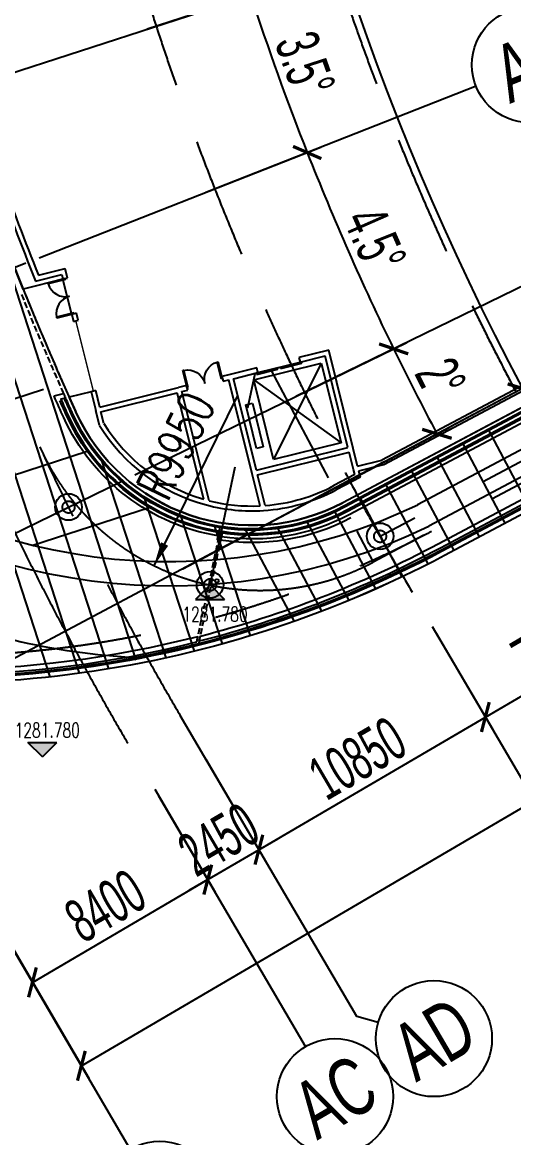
# Model space of a CAD drawing. Extents: x 36903891 to 38126251, y 2073392 to 2924740.
# Drawn here: x 36994246 to 37014557, y 2204471 to 2250604 of the extents above; entities that cross this region are included whole.
import ezdxf
from ezdxf.enums import TextEntityAlignment as Align
from ezdxf.xclip import XClip

# ---------------------------------------------------------------- set-up
doc = ezdxf.new("R2010")
doc.units = 0
doc.header["$LTSCALE"] = 1000
doc.header["$XCLIPFRAME"] = 0
for name, pattern in [('__DASH', [0.35, 0.25, -0.1]), ('CENTER', [2, 1.25, -0.25, 0.25, -0.25]), ('CENTER2', [28.575, 19.05, -3.175, 3.175, -3.175]), ('DASH', [0.35, 0.25, -0.1]), ('HIDDEN', [0.375, 0.25, -0.125])]:
    doc.linetypes.add(name, pattern=pattern)
doc.layers.get('0').update_dxf_attribs({"color": 8})
doc.layers.get('Defpoints').update_dxf_attribs({"color": 8})
for name, color, linetype in [('#幕墙线-平面', 8, 'Continuous'), ('#文字', 8, 'Continuous'), ('#标注', 8, 'Continuous'), ('#虚线', 8, 'HIDDEN'), ('#轴线', 8, 'CENTER2'), ('1-WIN-1', 8, 'Continuous'), ('A-AL-E', 8, 'Continuous'), ('A-COLS-PLAN-C', 8, 'DASH'), ('A-DETL-ALUM', 8, 'Continuous'), ('A-DIMS-ELEV', 8, 'Continuous'), ('A-FLOR', 8, 'Continuous'), ('A-FLOR-UNDR', 8, '__DASH'), ('A-GRID', 8, 'CENTER'), ('A-STRS-HRAL', 8, 'Continuous'), ('DIM', 8, 'Continuous'), ('周边建筑', 8, 'Continuous'), ('水-雨水-压力流-标识', 8, 'Continuous')]:
    doc.layers.add(name, color=color, linetype=linetype)
doc.styles.add('#文字', font='jrs.shx', dxfattribs={"width": 0.7, "bigfont": 'hztxt.shx'})
doc.styles.add('_TCH_DIM', font='SIMPLEX', dxfattribs={"bigfont": 'GBCBIG'})
doc.styles.add('JHZX', font='jrs.shx', dxfattribs={"width": 0.6, "bigfont": 'jhz.shx'})
doc.dimstyles.new('JZBZ-600', dxfattribs={"dimscale": 600, "dimtxt": 3, "dimasz": 1.5, "dimexe": 1, "dimexo": 1, "dimgap": 0.5, "dimtad": 1, "dimdec": 0, "dimdsep": 46, "dimtxsty": 'JHZX', "dimblk1": 'ARCHTICK', "dimblk2": 'ARCHTICK', "dimsah": 1, "dimcen": 0, "dimclrd": 1, "dimclre": 1, "dimclrt": 2, "dimadec": 1, "dimazin": 2, "dimtfac": 1, "dimtdec": 0, "dimtix": 1, "dimtmove": 0, "dimatfit": 3, "dimfxl": 1, "dimtolj": 1, "dimlwd": -1, "dimlwe": -1, "dimarcsym": 1})

# ---------------------------------------------------------------- blocks, each defined once
blk = doc.blocks.new('_ARCHTICK')
at = {"color": 0, "linetype": 'ByBlock', "const_width": 0.15}
blk.add_lwpolyline([(-0.5, -0.5), (0.5, 0.5)], dxfattribs=at)
blk = doc.blocks.new('*D129')
at = {"layer": '#标注', "transparency": 16777216}
for p, q in [((36669159, 2850910), (36671655, 2846650)), ((36664105, 2842920), (36671352, 2847167)), ((36661912, 2846662), (36664408, 2842402))]:
    blk.add_line(p, q, dxfattribs=at)
at = {"layer": 'Defpoints', "color": 0, "transparency": 16777216}
for p in [(36668855, 2851427), (36661608, 2847180), (36671352, 2847167)]:
    blk.add_point(p, dxfattribs=at)
at = {"layer": '#标注', "transparency": 16777216, "xscale": 900, "yscale": 900, "zscale": 900}
for p, rotation in [((36671352, 2847167), 30.37400968452264), ((36664105, 2842920), 210.3740096845227)]:
    blk.add_blockref('_ARCHTICK', p, dxfattribs=dict(at, rotation=rotation))
at = {"layer": '#标注', "transparency": 16777216, "insert": (36667122, 2846079), "char_height": 1800, "attachment_point": 5, "rotation": 30.374, "style": 'JHZX'}
blk.add_mtext('\\A1;8400', dxfattribs=at)
blk = doc.blocks.new('*D130')
at = {"layer": '#标注', "transparency": 16777216}
for p, q in [((36671272, 2852148), (36673769, 2847889)), ((36669159, 2850910), (36671655, 2846650)), ((36673466, 2848406), (36674242, 2848861)), ((36671352, 2847167), (36673466, 2848406)), ((36671352, 2847167), (36670575, 2846712))]:
    blk.add_line(p, q, dxfattribs=at)
at = {"layer": 'Defpoints', "color": 0, "transparency": 16777216}
for p in [(36670969, 2852666), (36668855, 2851427), (36673466, 2848406)]:
    blk.add_point(p, dxfattribs=at)
at = {"layer": '#标注', "transparency": 16777216, "xscale": 900, "yscale": 900, "zscale": 900}
for p, rotation in [((36673466, 2848406), 210.374009684523), ((36671352, 2847167), 30.37400968452305)]:
    blk.add_blockref('_ARCHTICK', p, dxfattribs=dict(at, rotation=rotation))
at = {"layer": '#标注', "transparency": 16777216, "insert": (36671802, 2848822), "char_height": 1800, "attachment_point": 5, "rotation": 30.374, "style": 'JHZX'}
blk.add_mtext('\\A1;2450', dxfattribs=at)
blk = doc.blocks.new('*D131')
at = {"layer": '#标注', "transparency": 16777216}
for p, q in [((36680633, 2857635), (36683130, 2853375)), ((36673466, 2848406), (36682826, 2853893)), ((36671272, 2852148), (36673769, 2847889))]:
    blk.add_line(p, q, dxfattribs=at)
at = {"layer": 'Defpoints', "color": 0, "transparency": 16777216}
for p in [(36680330, 2858152), (36682826, 2853893), (36670969, 2852666)]:
    blk.add_point(p, dxfattribs=at)
at = {"layer": '#标注', "transparency": 16777216, "xscale": 900, "yscale": 900, "zscale": 900}
for p, rotation in [((36682826, 2853893), 30.37400968451528), ((36673466, 2848406), 210.3740096845153)]:
    blk.add_blockref('_ARCHTICK', p, dxfattribs=dict(at, rotation=rotation))
at = {"layer": '#标注', "transparency": 16777216, "insert": (36677539, 2852185), "char_height": 1800, "attachment_point": 5, "rotation": 30.374, "style": 'JHZX'}
blk.add_mtext('\\A1;10850', dxfattribs=at)
blk = doc.blocks.new('*D132')
at = {"layer": '#标注', "transparency": 16777216}
for p, q in [((36687363, 2861579), (36689859, 2857319)), ((36680633, 2857635), (36683130, 2853375)), ((36682826, 2853893), (36689556, 2857837))]:
    blk.add_line(p, q, dxfattribs=at)
at = {"layer": 'Defpoints', "color": 0, "transparency": 16777216}
for p in [(36687059, 2862096), (36680330, 2858152), (36689556, 2857837)]:
    blk.add_point(p, dxfattribs=at)
at = {"layer": '#标注', "transparency": 16777216, "xscale": 900, "yscale": 900, "zscale": 900}
for p, rotation in [((36689556, 2857837), 30.37400968452179), ((36682826, 2853893), 210.3740096845218)]:
    blk.add_blockref('_ARCHTICK', p, dxfattribs=dict(at, rotation=rotation))
at = {"layer": '#标注', "transparency": 16777216, "insert": (36685584, 2856900), "char_height": 1800, "attachment_point": 5, "rotation": 30.374, "style": 'JHZX'}
blk.add_mtext('\\A1;7800', dxfattribs=at)
blk = doc.blocks.new('*D134')
at = {"layer": '#标注', "transparency": 16777216}
for p, q in [((36703702, 3017080), (36713863, 3004073)), ((36670314, 2860018), (36684887, 2867766))]:
    blk.add_line(p, q, dxfattribs=at)
blk.add_arc((36780593, 2918654), 108993, 127.99706, 208, dxfattribs=at)
at = {"layer": 'Defpoints', "color": 0, "transparency": 16777216}
for p in [(36703333, 3017553), (36682082, 2965294), (36780593, 2918654), (36669784, 2859736)]:
    blk.add_point(p, dxfattribs=at)
at = {"layer": '#标注', "transparency": 16777216, "xscale": 900, "yscale": 900, "zscale": 900}
for p, rotation in [((36713494, 3004546), 37.99705879158983), ((36684357, 2867485), 297.9999999999915)]:
    blk.add_blockref('_ARCHTICK', p, dxfattribs=dict(at, rotation=rotation))
at = {"layer": '#标注', "transparency": 16777216, "insert": (36672808, 2941567), "char_height": 1800, "attachment_point": 5, "rotation": 77.9985, "style": 'JHZX'}
blk.add_mtext('\\A1;80°', dxfattribs=at)
blk = doc.blocks.new('*D182')
at = {"layer": '#标注', "transparency": 16777216}
for p, q in [((36659677, 2887385), (36671779, 2890514)), ((36661812, 2880061), (36673700, 2883924))]:
    blk.add_line(p, q, dxfattribs=at)
blk.add_arc((36780593, 2918654), 112993, 194.4993, 197.99948, dxfattribs=at)
at = {"layer": 'Defpoints', "color": 0, "transparency": 16777216}
for p in [(36780593, 2918654), (36671797, 2888143), (36659096, 2887235), (36661241, 2879876)]:
    blk.add_point(p, dxfattribs=at)
at = {"layer": '#标注', "transparency": 16777216, "xscale": 900, "yscale": 900, "zscale": 900}
for p, rotation in [((36671198, 2890364), 104.4993024395314), ((36673129, 2883738), 287.9994813636687)]:
    blk.add_blockref('_ARCHTICK', p, dxfattribs=dict(at, rotation=rotation))
at = {"layer": '#标注', "transparency": 16777216, "insert": (36673265, 2887372), "char_height": 1800, "attachment_point": 5, "rotation": 286.2494, "style": 'JHZX'}
blk.add_mtext('\\A1;3.5°', dxfattribs=at)
blk = doc.blocks.new('*D183')
at = {"layer": '#标注', "transparency": 16777216}
for p, q in [((36661812, 2880061), (36673700, 2883924)), ((36664389, 2872881), (36676020, 2877462))]:
    blk.add_line(p, q, dxfattribs=at)
blk.add_arc((36780593, 2918654), 112993, 197.99948, 201.49966, dxfattribs=at)
at = {"layer": 'Defpoints', "color": 0, "transparency": 16777216}
for p in [(36780593, 2918654), (36673862, 2881557), (36661241, 2879876), (36663831, 2872661)]:
    blk.add_point(p, dxfattribs=at)
at = {"layer": '#标注', "transparency": 16777216, "xscale": 900, "yscale": 900, "zscale": 900}
for p, rotation in [((36673129, 2883738), 107.9994813637043), ((36675461, 2877242), 291.4996618949818)]:
    blk.add_blockref('_ARCHTICK', p, dxfattribs=dict(at, rotation=rotation))
at = {"layer": '#标注', "transparency": 16777216, "insert": (36675375, 2880878), "char_height": 1800, "attachment_point": 5, "rotation": 289.7496, "style": 'JHZX'}
blk.add_mtext('\\A1;3.5°', dxfattribs=at)
blk = doc.blocks.new('*D184')
at = {"layer": '#标注', "transparency": 16777216}
for p, q in [((36664389, 2872881), (36676020, 2877462)), ((36668339, 2863905), (36679574, 2869384))]:
    blk.add_line(p, q, dxfattribs=at)
blk.add_arc((36780593, 2918654), 112993, 201.49966, 205.99991, dxfattribs=at)
at = {"layer": 'Defpoints', "color": 0, "transparency": 16777216}
for p in [(36780593, 2918654), (36676582, 2874505), (36663831, 2872661), (36667800, 2863642)]:
    blk.add_point(p, dxfattribs=at)
at = {"layer": '#标注', "transparency": 16777216, "xscale": 900, "yscale": 900, "zscale": 900}
for p, rotation in [((36675461, 2877242), 111.4996618949311), ((36679035, 2869121), 295.999910768379)]:
    blk.add_blockref('_ARCHTICK', p, dxfattribs=dict(at, rotation=rotation))
at = {"layer": '#标注', "transparency": 16777216, "insert": (36678267, 2873630), "char_height": 1800, "attachment_point": 5, "rotation": 293.7498, "style": 'JHZX'}
blk.add_mtext('\\A1;4.5°', dxfattribs=at)
blk = doc.blocks.new('*D185')
at = {"layer": '#标注', "transparency": 16777216}
for p, q in [((36668339, 2863905), (36679574, 2869384)), ((36670318, 2860020), (36681355, 2865889))]:
    blk.add_line(p, q, dxfattribs=at)
blk.add_arc((36780593, 2918654), 112993, 205.99991, 208, dxfattribs=at)
at = {"layer": 'Defpoints', "color": 0, "transparency": 16777216}
for p in [(36780593, 2918654), (36679618, 2867943), (36667800, 2863642), (36669789, 2859738)]:
    blk.add_point(p, dxfattribs=at)
at = {"layer": '#标注', "transparency": 16777216, "xscale": 900, "yscale": 900, "zscale": 900}
for p, rotation in [((36679035, 2869121), 115.9999107683665), ((36680825, 2865607), 297.9999999999623)]:
    blk.add_blockref('_ARCHTICK', p, dxfattribs=dict(at, rotation=rotation))
at = {"layer": '#标注', "transparency": 16777216, "insert": (36680984, 2867901), "char_height": 1800, "attachment_point": 5, "rotation": 297, "style": 'JHZX'}
blk.add_mtext('\\A1;2°', dxfattribs=at)
blk = doc.blocks.new('*D201')
at = {"layer": '#标注', "transparency": 16777216}
for p, q in [((36722926, 2884160), (36728203, 2875155)), ((36666127, 2839469), (36727900, 2875673)), ((36661153, 2847956), (36666431, 2838951))]:
    blk.add_line(p, q, dxfattribs=at)
at = {"layer": 'Defpoints', "color": 0, "transparency": 16777216}
for p in [(36722622, 2884678), (36727900, 2875673), (36660850, 2848474)]:
    blk.add_point(p, dxfattribs=at)
at = {"layer": '#标注', "transparency": 16777216, "xscale": 900, "yscale": 900, "zscale": 900}
for p, rotation in [((36727900, 2875673), 30.37400968451989), ((36666127, 2839469), 210.3740096845199)]:
    blk.add_blockref('_ARCHTICK', p, dxfattribs=dict(at, rotation=rotation))
at = {"layer": '#标注', "transparency": 16777216, "insert": (36696407, 2858606), "char_height": 1800, "attachment_point": 5, "rotation": 30.374, "style": 'JHZX'}
blk.add_mtext('\\A1;71600', dxfattribs=at)
blk = doc.blocks.new('*U51')
blk.add_line((0, -20), (0, 0))
blk.add_circle((0, -24), 4)
at = {"style": 'JHZX', "width": 0.75}
blk.add_attdef('AXES', text='', height=4, dxfattribs=at).set_placement((0, -24), align=Align.MIDDLE_CENTER)
blk = doc.blocks.new('*U281')
blk.add_line((0, -20), (0, -20))
blk.add_circle((0, -24), 4)
at = {"style": 'JHZX', "width": 0.75}
blk.add_attdef('AXES', text='', height=4, dxfattribs=at).set_placement((0, -24), align=Align.MIDDLE_CENTER)
blk = doc.blocks.new('*U49')
blk.add_line((20, 0), (0, 0))
blk.add_circle((24, 0), 4)
at = {"style": 'JHZX', "width": 0.75}
blk.add_attdef('AXES', text='', height=4, dxfattribs=at).set_placement((24, 0), align=Align.MIDDLE_CENTER)
blk = doc.blocks.new('*U57')
at = {"layer": '#标注'}
ref = blk.add_blockref('*U49', (0, 8200), dxfattribs=dict(at, xscale=599.9999999999999, yscale=599.9999999999999, rotation=269.9996117852258))
ref.add_attrib('AXES', 'A2', dxfattribs={"layer": '0', "height": 2400, "rotation": 269.9996, "style": '#文字', "width": 0.7}).set_placement((0, -6200), align=Align.MIDDLE_CENTER)
blk = doc.blocks.new('*U58')
at = {"layer": 'DIM'}
for p, rotation in [((38431924, 3049526), 94.00035489507722), ((38432593, 3042884), 97.50030358952117), ((38433666, 3036295), 101.000252283965), ((38435140, 3029784), 104.500200978409), ((38437008, 3023375), 108.0001496728528), ((38439264, 3017092), 111.5000983672966)]:
    blk.add_blockref('*U57', p, dxfattribs=dict(at, rotation=rotation))
blk = doc.blocks.new('DOTE-11')
at = {"layer": '#虚线', "ltscale": 20}
blk.add_line((36671449, 2859350), (36673309, 2868105), dxfattribs=at)
blk.add_lwpolyline([(36673987, 2868200), (36678189, 2860297)], dxfattribs=at)
for radius, start in [(117100, 127.09412), (109300, 127.27938), (101500, 127.49316)]:
    blk.add_arc((36780599, 2918657), radius, start, 208, dxfattribs=at)
at = {"layer": '#轴线'}
for p, q in [((36723472, 2888282), (36657162, 2853025)), ((36724764, 2885968), (36678476, 2861356)), ((36725139, 2885262), (36678189, 2860297)), ((36663831, 2872661), (36650526, 2867420)), ((36667794, 2863639), (36654947, 2857373)), ((36667800, 2863642), (36667794, 2863639))]:
    blk.add_line(p, q, dxfattribs=at)
for centre, radius, start, end in [((36780599, 2918657), 146600, 324.5, 183.99981), ((36780599, 2918657), 138800, 324.5, 210.18842), ((36780599, 2918657), 130400, 324.5, 210.32938), ((36780599, 2918657), 127950, 324.5, 210.37401), ((36673517, 2869083), 9950, 204.8423, 298), ((36780599, 2918657), 117100, 208, 210.59412), ((36659938, 2900427), 44000, 256.5346, 298)]:
    blk.add_arc(centre, radius, start, end, dxfattribs=at)
blk = doc.blocks.new('A$C80b62fe7')
at = {"layer": '#幕墙线-平面'}
for points in [[(14311, 156178), (-29519, 132873)], [(14780, 155295), (-29058, 131986)], [(-53497, 134888), (-44989, 137652)], [(-50047, 132854), (-43174, 135087)], [(-45429, 131201), (-40615, 132765)]]:
    blk.add_lwpolyline(points, dxfattribs=at)
for points in [[(4589, 152271), (-32416, 132596, -0.432463), (-44019, 136540, -0.001385), (-44308, 137178, -0.001385)], [(4467, 152501), (-32538, 132825, -0.432463), (-43783, 136648, -0.001385), (-44070, 137285)], [(20773, 148160, -0.141461), (17435, 148449, 0.217422), (2589, 147550), (-28534, 131001, -0.182927), (-60062, 126981, 0.147323), (-77400, 125982, 0.147323)], [(20823, 147904, -0.141461), (17342, 148207, 0.217422), (2711, 147320), (-28412, 130772, -0.182927), (-60122, 126728, 0.147323), (-77311, 125738, 0.147323)]]:
    blk.add_lwpolyline(points, format="xyb", dxfattribs=at)
for centre, radius, start, end in [((71052, 188867), 128529, 333.50225, 195.7758), ((71052, 188867), 127529, 333.53985, 195.7884), ((-39802, 154185), 23663, 229.2181, 295.759), ((-39804, 154192), 24670, 229.3019, 295.8235), ((-39730, 154536), 28017, 246.0688, 267.1292)]:
    blk.add_arc(centre, radius, start, end, dxfattribs=at)
blk = doc.blocks.new('DASWQE')
at = {"layer": '#幕墙线-平面', "ltscale": 10}
for points in [[(-123713, -38660), (-115768, -63111)], [(-121025, -39166), (-113351, -62781)], [(-119883, -38795), (-112210, -62411)], [(-122166, -39536), (-114554, -62962)], [(-95884, -56190), (-97644, -52879)], [(-96943, -56754), (-98704, -53442)], [(-113656, -54079), (-110976, -62326)], [(-98003, -57317), (-99763, -54006)], [(-99062, -57880), (-100823, -54569)], [(-100125, -58438), (-101882, -55133)], [(-111881, -55656), (-109803, -62052)], [(-101201, -58970), (-102942, -55696)], [(-102293, -59473), (-104008, -56247)], [(-110366, -56437), (-108640, -61748)], [(-103399, -59948), (-105142, -56670)], [(-108973, -56841), (-107487, -61413)], [(-105658, -60812), (-107692, -56987)], [(-104521, -60395), (-106366, -56924)]]:
    blk.add_lwpolyline(points, dxfattribs=at)
at = {"layer": 'DIM', "ltscale": 10}
blk.add_blockref('A$C80b62fe7', (-71047, -188863), dxfattribs=at)
blk = doc.blocks.new('雨水立管')
blk.add_circle((0, 0), 50)
blk = doc.blocks.new('雨水')
at = {"layer": '水-雨水-压力流-标识', "xscale": 1.5, "yscale": 1.5, "zscale": 1.5}
blk.add_blockref('雨水立管', (35539102, 2859516), dxfattribs=at)
blk = doc.blocks.new('800柱子')
at = {"layer": 'A-DETL-ALUM', "ltscale": 0.3}
blk.add_circle((35572079, 2737405), 550, dxfattribs=at)
blk = doc.blocks.new('$DorLib2D$00000213')
at = {"const_width": 0.02}
blk.add_lwpolyline([(0.5, 0), (-0.5, 0)], dxfattribs=at)
blk = doc.blocks.new('$DorLib2D$00000002')
at = {"layer": '1-WIN-1'}
for p, q in [((-0.5, 0), (-0.5, 0.4875)), ((-0.475, 0.4875), (-0.5, 0.4875)), ((-0.475, 0), (-0.475, 0.4875)), ((0.475, 0), (0.475, 0.4875)), ((0.475, 0.4875), (0.5, 0.4875)), ((0.5, 0), (0.5, 0.4875)), ((-0.5, 0), (-0.475, 0)), ((0.5, 0), (0.475, 0))]:
    blk.add_line(p, q, dxfattribs=at)
for centre, start, end in [((-0.4875, 0), 0, 88.53072), ((0.4875, 0), 91.46928, 180)]:
    blk.add_arc(centre, 0.4875, start, end, dxfattribs=at)
blk = doc.blocks.new('$DORLIB2D$00000127')
for points in [[(-0.533, 0.795), (-0.533, 0.69)], [(-0.033, 0.795), (-0.533, 0.795)], [(-0.033, 0.795), (-0.033, 0.69)], [(0.533, 0.795), (0.033, 0.795)], [(0.033, 0.795), (0.033, 0.69)], [(0.533, 0.795), (0.533, 0.69)], [(-0.033, 0.69), (-0.533, 0.69)], [(0.533, 0.69), (0.033, 0.69)], [(0.5, 0.5), (-0.5, 0.5)]]:
    blk.add_lwpolyline(points)
blk = doc.blocks.new('123')
at = {"layer": '周边建筑'}
for p, q in [((34896559, 2952811), (34896149, 2954454)), ((34896483, 2953942), (34896753, 2952860)), ((34896719, 2953821), (34896995, 2952714)), ((34891901, 2951650), (34891677, 2952551)), ((34895103, 2952449), (34896559, 2952811)), ((34896753, 2952860), (34896559, 2952811)), ((34896559, 2952811), (34896607, 2952617)), ((34896607, 2952617), (34896995, 2952714)), ((34895103, 2952449), (34894812, 2952376)), ((34894812, 2952376), (34894861, 2952182)), ((34894861, 2952182), (34895152, 2952254)), ((34895152, 2952254), (34895103, 2952449)), ((34891901, 2951650), (34891125, 2951457)), ((34891950, 2951456), (34891901, 2951650)), ((34890512, 2951304), (34891125, 2951457)), ((34890591, 2951117), (34891076, 2951238)), ((34891076, 2951238), (34891863, 2948083)), ((34891270, 2951287), (34891950, 2951456)), ((34891270, 2951287), (34892081, 2948034)), ((34887457, 2946985), (34891863, 2948083)), ((34892166, 2947696), (34892081, 2948034)), ((34887397, 2946764), (34891911, 2947889)), ((34891911, 2947889), (34891972, 2947647)), ((34891972, 2947647), (34892166, 2947696)), ((34892529, 2946240), (34892335, 2946192)), ((34892335, 2946192), (34892395, 2945950)), ((34892613, 2945902), (34892529, 2946240)), ((34888514, 2944983), (34892395, 2945950)), ((34888659, 2944813), (34892443, 2945756)), ((34892443, 2945756), (34892694, 2944752)), ((34892888, 2944800), (34892613, 2945902)), ((34889558, 2944805), (34891362, 2945255)), ((34891362, 2945255), (34891431, 2944978)), ((34887184, 2944651), (34888514, 2944983)), ((34887197, 2944448), (34888465, 2944764)), ((34888465, 2944764), (34889408, 2940980)), ((34888659, 2944813), (34889603, 2941029)), ((34889094, 2944102), (34892393, 2944924)), ((34889627, 2944528), (34889558, 2944805)), ((34891431, 2944978), (34889627, 2944528)), ((34892393, 2944924), (34889791, 2941307)), ((34892393, 2944924), (34893090, 2942130)), ((34892393, 2944924), (34893090, 2942130)), ((34892694, 2944752), (34892888, 2944800)), ((34893090, 2942130), (34889094, 2944102)), ((34889791, 2941307), (34889094, 2944102)), ((34893323, 2943054), (34893129, 2943005)), ((34893129, 2943005), (34893387, 2941972)), ((34893629, 2941826), (34893323, 2943054)), ((34889603, 2941029), (34893387, 2941972)), ((34893090, 2942130), (34889791, 2941307)), ((34888375, 2940517), (34887843, 2941519)), ((34888479, 2940748), (34888019, 2941613)), ((34889554, 2940810), (34893629, 2941826)), ((34902046, 2913529), (34887313, 2941237)), ((34888375, 2940517), (34888632, 2940581)), ((34888479, 2940748), (34888681, 2940799)), ((34888632, 2940581), (34888889, 2939551)), ((34888681, 2940799), (34889408, 2940980)), ((34888826, 2940629), (34889554, 2940810)), ((34888826, 2940629), (34889077, 2939623)), ((34893810, 2930722), (34889077, 2939623)), ((34888889, 2939551), (34893633, 2930628))]:
    blk.add_line(p, q, dxfattribs=at)
for points in [[(34896149, 2954454, -0.07422), (34932331, 2963106), (34934781, 2953277), (34951663, 2953277), (34954114, 2963106, -0.07422), (34990296, 2954454, -0.07422)], [(34942222, 2916271, 0.098236), (34912257, 2909930, -0.389733), (34902046, 2913529), (34887313, 2941237, -0.432463), (34891065, 2952275, -0.001332), (34891677, 2952551, -0.001332)]]:
    blk.add_lwpolyline(points, format="xyb", dxfattribs=at)
for centre, radius, start, end in [((34943222, 2837577), 126000, 68.06236, 111.93764), ((34943222, 2837577), 125400, 107.56615, 111.8836), ((34943222, 2837577), 125200, 107.66357, 111.80388), ((34943222, 2837577), 126000, 111.93764, 114.14794), ((34943222, 2837577), 126000, 114.14794, 114.45317), ((34894376, 2944993), 8000, 114.4532, 208), ((34894377, 2944993), 7400, 121.4801, 165.2924), ((34894377, 2944993), 7200, 121.7231, 163.9405), ((34894376, 2944993), 7400, 165.2931, 183.6751), ((34894376, 2944993), 7200, 165.7635, 182.7197), ((34894376, 2944993), 7400, 183.6751, 208), ((34894376, 2944993), 7200, 184.3383, 208)]:
    blk.add_arc(centre, radius, start, end, dxfattribs=at)
for name, p, xscale, yscale, zscale, rotation in [('$DorLib2D$00000002', (34895855, 2952533), 1500, 1500, 1500, 13.99999999998197), ('$DorLib2D$00000213', (34893381, 2951916), -3000, 3000, -3000, 13.99999999998211), ('$DorLib2D$00000002', (34892250, 2946944), -1500, 1500, 200, 283.9999999999779), ('$DORLIB2D$00000127', (34893008, 2943903), 1799.999999999999, 200, -1800, 103.9999999999802)]:
    blk.add_blockref(name, p, dxfattribs=dict(at, xscale=xscale, yscale=yscale, zscale=zscale, rotation=rotation))
blk = doc.blocks.new('_YZHK')
blk.add_circle((0, 0), 0.5)
blk = doc.blocks.new('ASDFASD')
at = {"layer": 'A-COLS-PLAN-C', "ltscale": 0.3, "xscale": 500, "yscale": 500, "zscale": 500}
for p in [(35532972, 2862568), (35545850, 2861356), (35538823, 2859350)]:
    blk.add_blockref('_YZHK', p, dxfattribs=at)
blk = doc.blocks.new('CXVFG')
at = {"layer": 'A-DIMS-ELEV'}
for points in [[(39185227.3, 1930518.2), (39184627.3, 1929918.2), (39185827.3, 1929918.2)], [(39178294.6, 1923400.6), (39177694.6, 1924000.6), (39178894.6, 1924000.6)]]:
    blk.add_hatch(color=256, dxfattribs=at).paths.add_polyline_path(points)
at = {"layer": 'A-AL-E'}
for points in [[(39233860.4, 1966103.7, -0.3316752), (39227815.8, 1953414.5), (39190811.5, 1933739, -0.4324632), (39179497.4, 1937584.8, -0.0014027), (39179206.1, 1938230.2, -0.0014027)], [(39227750.1, 1953436.2), (39190788, 1933783.1, -0.4324632), (39179542.9, 1937605.5, -0.001385), (39179255.4, 1938242.5)], [(39244110.3, 1949058.5, -0.1414607), (39240739.1, 1949351.2, 0.2174218), (39225943, 1948454.8), (39194819.5, 1931906.1, -0.1829272), (39163249.8, 1927880.2, 0.147323), (39145946.4, 1926883.7, 0.147323)], [(39244149, 1948862.3, -0.1414607), (39240667.2, 1949164.6, 0.2174218), (39226036.9, 1948278.2), (39194913.4, 1931729.5, -0.1829272), (39163203.2, 1927685.7, 0.147323), (39146015, 1926695.8, 0.147323)]]:
    blk.add_lwpolyline(points, format="xyb", dxfattribs=at)
at = {"layer": 'A-DIMS-ELEV'}
for p, q in [((39185227.3, 1930518.2), (39184627.3, 1929918.2)), ((39185227.3, 1930518.2), (39185827.3, 1929918.2)), ((39184627.3, 1929918.2), (39185827.3, 1929918.2)), ((39178294.6, 1923400.6), (39177694.6, 1924000.6)), ((39177694.6, 1924000.6), (39178894.6, 1924000.6)), ((39178294.6, 1923400.6), (39178894.6, 1924000.6))]:
    blk.add_line(p, q, dxfattribs=at)
at = {"layer": 'A-FLOR-UNDR'}
for points in [[(39179172.5, 1938427.9, -0.0088299), (39177429.4, 1942528)], [(39179309.4, 1938489, -0.0088299), (39177568.4, 1942584.3, -0.0088299)]]:
    blk.add_lwpolyline(points, format="xyb", dxfattribs=at)
for points in [[(39184673.9, 1928155.2), (39185647, 1932733.3)], [(39184771.7, 1928134.4), (39185744.9, 1932712.5)]]:
    blk.add_lwpolyline(points, dxfattribs=at)
at = {"layer": 'A-STRS-HRAL'}
for points in [[(39190975.8, 1933430), (39227980.3, 1953105.6, 0.2892413), (39234440.9, 1964415.7, -0.002385), (39234201.2, 1964988.6, -0.3024544), (39227886.4, 1953282.2), (39190881.9, 1933606.6, -0.16005), (39185746, 1932718.2), (39185704.4, 1932522.1, 0.1604302), (39190975.8, 1933430)], [(39190975.8, 1933430), (39227980.3, 1953105.6, 0.2892413), (39234440.9, 1964415.7, -0.002385), (39234201.2, 1964988.6, -0.3024544), (39227886.4, 1953282.2), (39190881.9, 1933606.5, -0.16005), (39185746.1, 1932718.1), (39185704.4, 1932522.1, 0.1604302), (39190975.8, 1933430)], [(39184782, 1928182.6), (39184828.4, 1928400.9, 0.0592942), (39194655.1, 1932215.1), (39225778.7, 1948763.8, -0.2174218), (39240864.9, 1949677.8, 0.1135629), (39243417.8, 1949314.1, 0.0009168), (39243566.7, 1949127.5, -0.1192099), (39240793, 1949491.2, 0.2174218), (39225872.6, 1948587.2), (39194749, 1932038.5, -0.0598505), (39184782, 1928182.6)], [(39190811.5, 1933739, -0.1644532), (39185628.9, 1932888.2), (39185524.8, 1932398.7, 0.1651348), (39191046.3, 1933297.5)], [(39184673.9, 1928155.2), (39184720.3, 1928373.3, -0.1216716), (39163331.3, 1928220.6, 0.1494928), (39145584.2, 1927122.9), (39145888.4, 1926499), (39146068.2, 1926586.6), (39145860.8, 1927012.1, -0.1476309), (39163284.7, 1928026.1, 0.1211126), (39184673.9, 1928155.2)]]:
    blk.add_lwpolyline(points, format="xyb", dxfattribs=at)
blk.add_lwpolyline([(39178778.3, 1938329.6), (39179172.5, 1938427.9, 0.0004026), (39179255.4, 1938242.5), (39179058.2, 1938193.3, 0.0014557), (39179360.8, 1937522.7, 0.2515874), (39185647, 1932733.3), (39185605.4, 1932537.5, -0.251268), (39179178.8, 1937439.9, -0.0019275)], format="xyb", close=True, dxfattribs=at)
at = {"rotation": 89.99999985381737}
blk.add_blockref('123', (42131954.6, -32953397.2), dxfattribs=at)
at = {"layer": 'A-COLS-PLAN-C'}
blk.add_blockref('ASDFASD', (3646404.7, -928832), dxfattribs=at)
at = {"layer": '水-雨水-压力流-标识'}
for name, p in [('雨水', (3646404.7, -928832)), ('800柱子', (3607295, -803667.2)), ('800柱子', (3620173.1, -804878.5)), ('800柱子', (3613145.8, -806884.6))]:
    blk.add_blockref(name, p, dxfattribs=at)
at = {"layer": 'A-DIMS-ELEV', "style": '_TCH_DIM', "width": 0.705882}
for p in [(39184079.3, 1929008.2), (39177146.6, 1924210.6)]:
    blk.add_text('1281.780', height=595, dxfattribs=at).set_placement(p)
blk = doc.blocks.new('ZW-5001')
at = {"layer": '#标注'}
for points in [[(36672584.8, 2867185.5), (36669569.3, 2861050.6), (36669128.2, 2860153.2)], [(36678397.3, 2841265.6), (36677510.7, 2841504.4), (36670210.5, 2853960.2)]]:
    blk.add_lwpolyline(points, dxfattribs=at)
blk.add_lwpolyline([(36669569.3, 2861050.6, 330, 0, 0), (36669128.2, 2860153.2, 0, 0, 0)], format="xyseb", dxfattribs=at)
ref = blk.add_blockref('*U49', (36674990.3, 2867148.6), dxfattribs=dict(at, xscale=600.0000000000001, yscale=600.0000000000001, rotation=25.99991076840205))
ref.add_attrib('AXES', 'A2', dxfattribs={"layer": '0', "height": 2400, "rotation": 25.99991, "style": '#文字', "width": 0.7}).set_placement((36687932.9, 2873461.1), align=Align.MIDDLE_CENTER)
ref = blk.add_blockref('*U51', (36680803.8, 2857343.5), dxfattribs=dict(at, xscale=600.0000000000001, yscale=600.0000000000001, rotation=30.37400968431548))
ref.add_attrib('AXES', 'AE', dxfattribs={"layer": '0', "height": 2400, "rotation": 30.37401, "style": '#文字', "width": 0.7}).set_placement((36688085.1, 2844920), align=Align.MIDDLE_CENTER)
ref = blk.add_blockref('*U51', (36669329.3, 2850618.5), dxfattribs=dict(at, xscale=600.0000000000001, yscale=600.0000000000001, rotation=30.37400968431548))
ref.add_attrib('AXES', 'AC', dxfattribs={"layer": '0', "height": 2400, "rotation": 30.37401, "style": '#文字', "width": 0.7}).set_placement((36676610.6, 2838195), align=Align.MIDDLE_CENTER)
ref = blk.add_blockref('*U51', (36662082.3, 2846371.1), dxfattribs=dict(at, xscale=600.0000000000001, yscale=600.0000000000001, rotation=30.37400968431549))
ref.add_attrib('AXES', 'AB', dxfattribs={"layer": '0', "height": 2400, "rotation": 30.37401, "style": '#文字', "width": 0.7}).set_placement((36669363.5, 2833947.6), align=Align.MIDDLE_CENTER)
ref = blk.add_blockref('*U281', (36673419.7, 2853015.8), dxfattribs=dict(at, xscale=600.0000000000001, yscale=600.0000000000001, zscale=600.0000000000001, rotation=30.37400968431548))
ref.add_attrib('AXES', 'AD', dxfattribs={"layer": '0', "height": 2400, "rotation": 30.37401, "style": '#文字', "width": 0.7}).set_placement((36680701, 2840592.3), align=Align.MIDDLE_CENTER)
at = {"layer": 'DIM'}
blk.add_blockref('*U58', (-1760359.5, -138493.6), dxfattribs=at)
at = {"layer": '#文字', "style": '_TCH_DIM', "width": 0.705882}
blk.add_text('R9950', height=1487.5, rotation=63.82485, dxfattribs=at).set_placement((36669702.4, 2862752.3))
at = {"layer": '#标注'}
for base, p1, p2, picture, middle in [((36682082.4, 2965294), (36703333, 3017552.5), (36669783.8, 2859736), '*D134', (36672807.9, 2941567.4)), ((36671796.8, 2888142.5), (36659096.2, 2887234.5), (36661241, 2879875.6), '*D182', (36673265.1, 2887372.2)), ((36673862.5, 2881557.3), (36661241, 2879875.6), (36663831.2, 2872661.3), '*D183', (36675375.1, 2880878)), ((36676581.5, 2874504.5), (36663831.2, 2872661.3), (36667799.9, 2863641.6), '*D184', (36678266.7, 2873630)), ((36679618, 2867942.8), (36667799.9, 2863641.6), (36669788.6, 2859738.5), '*D185', (36680984, 2867901))]:
    dim = blk.add_angular_dim_3p(base=base, center=(36780592.7, 2918654.1), p1=p1, p2=p2, dimstyle='JZBZ-600', override={"dimclrd": 256, "dimclre": 256, "dimclrt": 256}, dxfattribs=at)
    dim.commit()
    dim.dimension.update_dxf_attribs({"geometry": picture, "text_midpoint": middle})
for p1, p2, distance, picture, middle in [((36660849.8, 2848474), (36722622.2, 2884678), -10437.5, '*D201', (36696406.8, 2858606.4)), ((36680329.8, 2858152.3), (36687059.2, 2862096.3), -4937.5, '*D132', (36685584.3, 2856899.8)), ((36670969, 2852666.1), (36680329.8, 2858152.3), -4937.5, '*D131', (36677539.2, 2852184.7)), ((36668855.3, 2851427.3), (36670969, 2852666.1), -4937.5, '*D130', (36671802, 2848822.2)), ((36661608.2, 2847179.9), (36668855.3, 2851427.3), -4937.5, '*D129', (36667121.6, 2846079.1))]:
    dim = blk.add_aligned_dim(p1=p1, p2=p2, distance=distance, dimstyle='JZBZ-600', override={"dimclrd": 256, "dimclre": 256, "dimclrt": 256}, dxfattribs=at)
    dim.commit()
    dim.dimension.update_dxf_attribs({"geometry": picture, "text_midpoint": middle})
blk = doc.blocks.new('FDGFH')
at = {"layer": 'A-FLOR'}
blk.add_blockref('ZW-5001', (-36780599, -2918657), dxfattribs=at)
at = {"layer": 'A-GRID'}
blk.add_blockref('DOTE-11', (-36780599, -2918657), dxfattribs=at)
blk = doc.blocks.new('JUTEWR')
at = {"layer": 'A-STRS-HRAL'}
blk.add_blockref('DASWQE', (36747505, 2929437), dxfattribs=at)
at = {"layer": 'DIM'}
for name, p in [('FDGFH', (36747510, 2929431)), ('CXVFG', (-2546868, 939616))]:
    blk.add_blockref(name, p, dxfattribs=at)

msp = doc.modelspace()

# ---------------------------------------------------------------- block references
at = {"layer": 'DIM'}
ref = msp.add_blockref('JUTEWR', (363648.3, -642797.5), dxfattribs=at)
XClip(ref).set_block_clipping_path([(36540243.0880557299, 2702892.0700622862), (36938694.1744792983, 3117037.741362222)])

doc.saveas('drawing.dxf')
